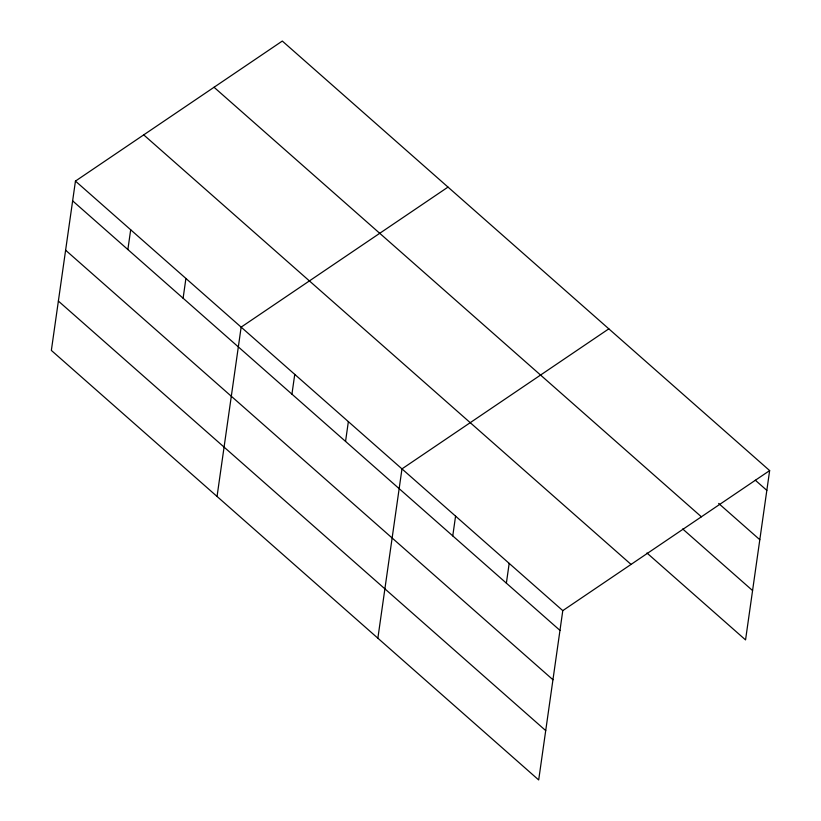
<?xml version="1.0" encoding="UTF-8"?>
<svg xmlns="http://www.w3.org/2000/svg" width="821" height="821" viewBox="0 0 821 821"><rect width="100%" height="100%" fill="white"/><g stroke="black" fill="none" stroke-linecap="round" stroke-linejoin="round"><path stroke-width="1.23" d="M75.45 181.092L51.354 350.413L538.689 779.95L562.785 610.629L769.646 470.587L282.311 41.05L75.45 181.092L562.785 610.629M127.871 249.543L130.683 229.767M183.104 298.218L185.915 278.452M217.052 496.448L241.148 327.127L447.999 187.096M291.937 394.152L294.749 374.386M345.549 441.4L348.361 421.635M377.865 638.204L401.972 468.883L608.823 328.841M452.761 535.897L455.573 516.132M506.372 583.146L509.184 563.38M769.646 470.587L745.55 639.908L646.948 553.005M755.341 480.234L766.835 490.363M718.642 503.437L759.805 539.715M214.045 87.262L701.38 516.799M682.692 528.97L752.57 590.556M143.716 134.88L631.051 564.417M72.638 200.858L559.973 630.395M65.618 250.21L552.954 679.747M58.373 301.061L545.719 730.598"/></g></svg>
